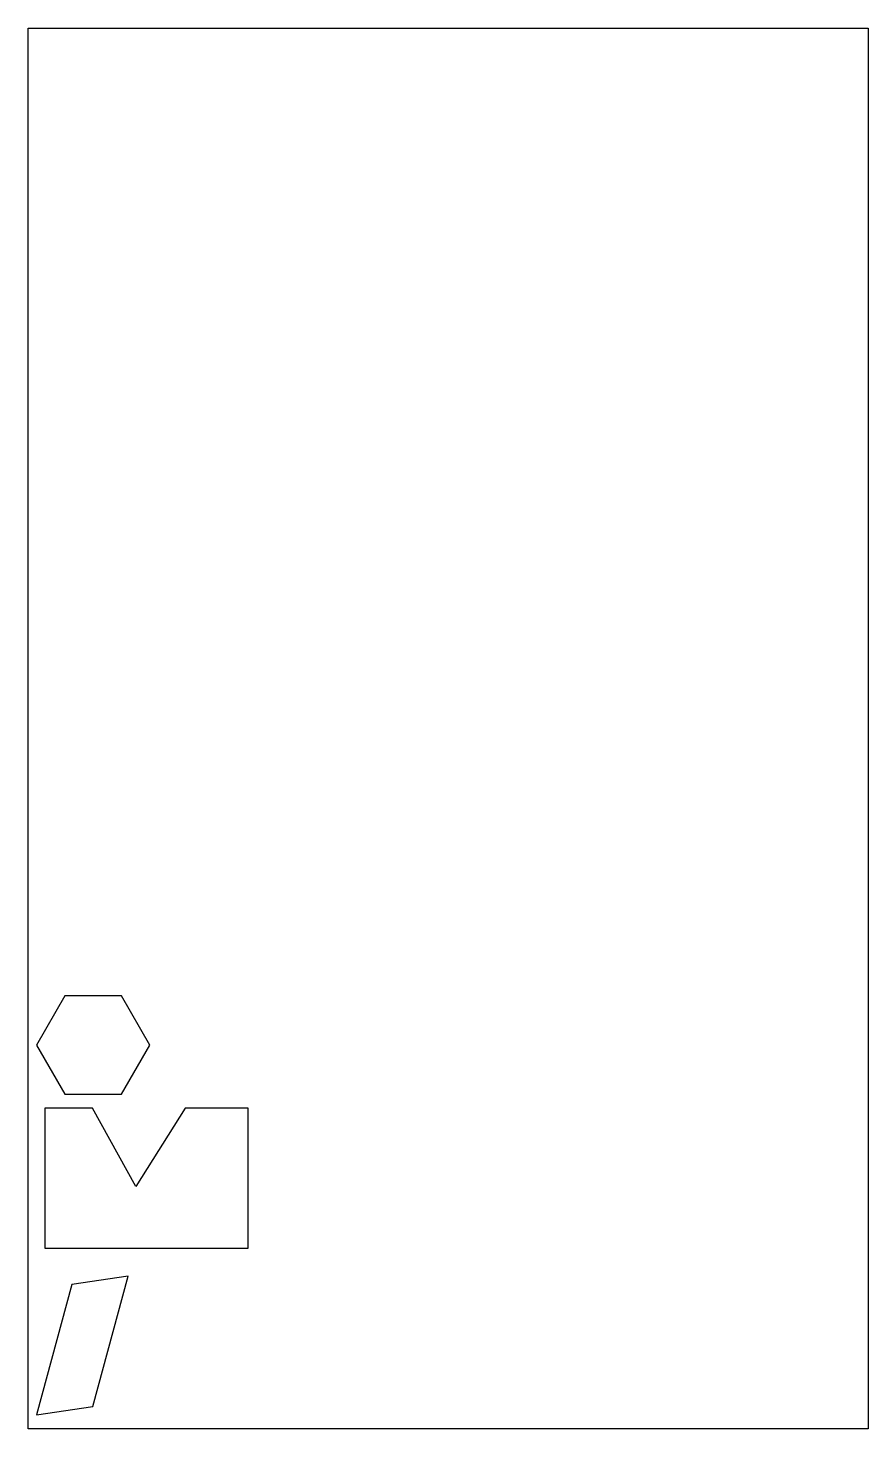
# Model space of a CAD drawing. Header units: metres. Extents: x 0 to 300, y 0 to 500.
import ezdxf

# ---------------------------------------------------------------- set-up
doc = ezdxf.new("R2010")
doc.units = ezdxf.units.M

msp = doc.modelspace()

# ---------------------------------------------------------------- linework, layer by layer
for points in [[(0, 0), (0, 500), (300, 500), (300, 0), (0, 0)], [(33.39, 119.49), (43.52, 137.04), (33.39, 154.58), (13.13, 154.58), (3, 137.04), (13.13, 119.49), (33.39, 119.49)], [(6, 114.49), (6, 64.53), (78.66, 64.53), (78.66, 114.49), (56.14, 114.49), (38.56, 86.49), (23.08, 114.49), (6, 114.49)], [(3, 5), (23.15, 7.97), (35.77, 54.53), (15.62, 51.56), (3, 5)]]:
    msp.add_lwpolyline(points, close=True)

doc.saveas('drawing.dxf')
